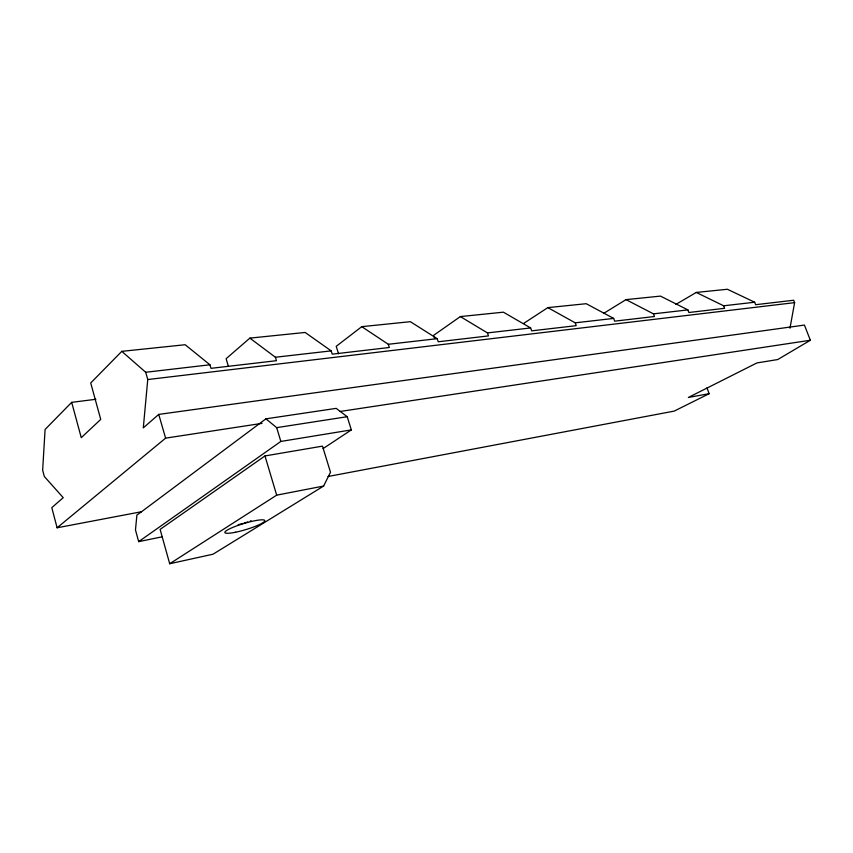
<?xml version="1.0" encoding="UTF-8"?>
<svg xmlns="http://www.w3.org/2000/svg" width="853" height="853" viewBox="0 0 853 853"><rect width="100%" height="100%" fill="white"/><g stroke="black" fill="none" stroke-linecap="round" stroke-linejoin="round"><path stroke-width="1.28" d="M95.888 399.279L71.684 402.349L81.259 437.674L100.729 419.409L90.717 382.976L121.798 351.351L145.703 372.271L146.769 375.96L147.75 379.542L143.304 427.865L158.743 414.409L804.432 325.078L810.35 340.251L777.755 359.539L756.942 362.93L688.371 397.455L709.152 393.702L706.998 387.88M789.974 328.245L794.612 302.644L793.685 300.245L755.609 304.702L754.67 302.229L727.385 289.263L696.272 292.44L675.907 304.382M323.628 486.05L330.484 472.221L322.487 446.14L264.974 455.939L160.119 529.404L169.704 563.737L213.037 554.205L323.628 486.05L276.681 495.156L169.704 563.737M71.684 402.349L45.092 429.454L42.65 470.163L44.313 476.475L63.218 497.672L51.798 507.631L57.108 527.783L141.534 511.725L265.923 418.834L336.178 408.363L347.214 416.712L351.34 429.901L323.138 448.571M338.556 353.771L336.21 346.329L361.779 326.656L388.286 344.281L389.331 347.491L332.233 354.166L331.177 350.871L305.139 332.457L249.876 338.119L226.109 358.718L228.38 366.374M57.108 527.783L165.599 438.143L262.02 423.365M141.534 511.725L136.885 515.063L135.478 529.969L138.676 541.634L161.899 536.878M138.676 541.634L280.84 441.438L351.34 429.901M523.571 323.479L547.829 307.624L575.21 322.829L576.212 325.654L531.664 330.857L530.651 327.947L503.387 312.177L460.343 316.58L433.569 335.389L434.401 337.916M603.572 313.446L626.006 299.627L660.467 296.108L687.902 309.895L688.861 312.497L724.592 308.317L723.643 305.79L696.272 292.44M709.152 393.702L674.201 411.103L328.042 476.496M250.292 521.002L251.006 520.725M265.923 418.834L276.692 427.641L347.214 416.712M340.027 411.487L810.35 340.251M147.75 379.542L794.612 302.644M145.703 372.271L209.934 364.785L211 368.336L276.457 360.691L275.391 357.247L249.876 338.119M275.391 357.247L331.177 350.871M388.286 344.281L437.194 338.673L438.218 341.776L488.46 335.911L487.447 332.905L460.343 316.58M487.447 332.905L530.651 327.947M575.21 322.829L613.67 318.414L614.661 321.165L654.432 316.516L653.451 313.851L626.006 299.627M653.451 313.851L687.902 309.895M723.643 305.79L754.67 302.229M121.798 351.351L185.165 344.729L209.934 364.785M361.779 326.656L410.357 321.688L437.194 338.673M547.829 307.624L586.224 303.7L613.67 318.414M276.692 427.641L280.84 441.438M264.974 455.939L276.681 495.156M158.743 414.409L165.599 438.143M247.711 521.961A14.789 2.335 -16.6 0 1 244.118 523.124M242.902 523.486A14.789 2.335 -16.6 0 1 238.115 524.712M235.62 532.219A20.856 3.209 -16.7 0 0 264.814 520.575A20.856 3.209 -16.7 0 0 234.085 526.877A20.856 3.209 -16.7 0 0 235.62 532.219"/></g></svg>
